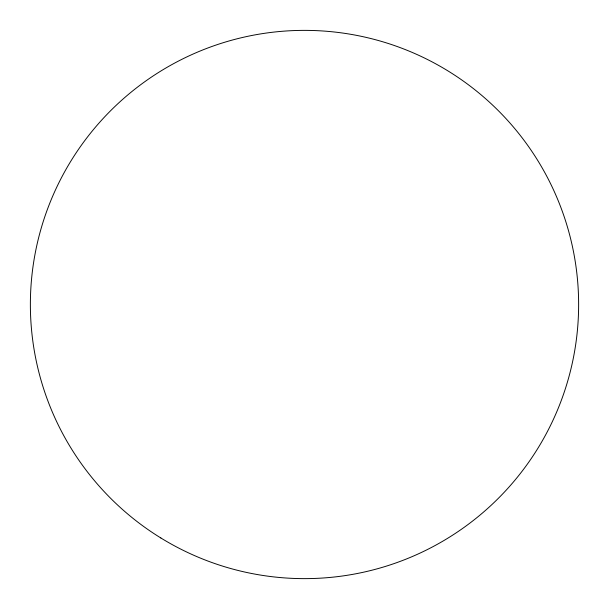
<?xml version="1.0" encoding="UTF-8"?>
<svg xmlns="http://www.w3.org/2000/svg" width="609" height="609" viewBox="0 0 609 609"><rect width="100%" height="100%" fill="white"/><g stroke="black" fill="none" stroke-linecap="round" stroke-linejoin="round"><path stroke-width="0.91" d="M160.86 537.983A274.126 274.126 0 0 0 578.52 312.158A274.126 274.126 0 0 0 174.121 63.366A274.126 274.126 0 0 0 160.86 537.983"/></g></svg>
